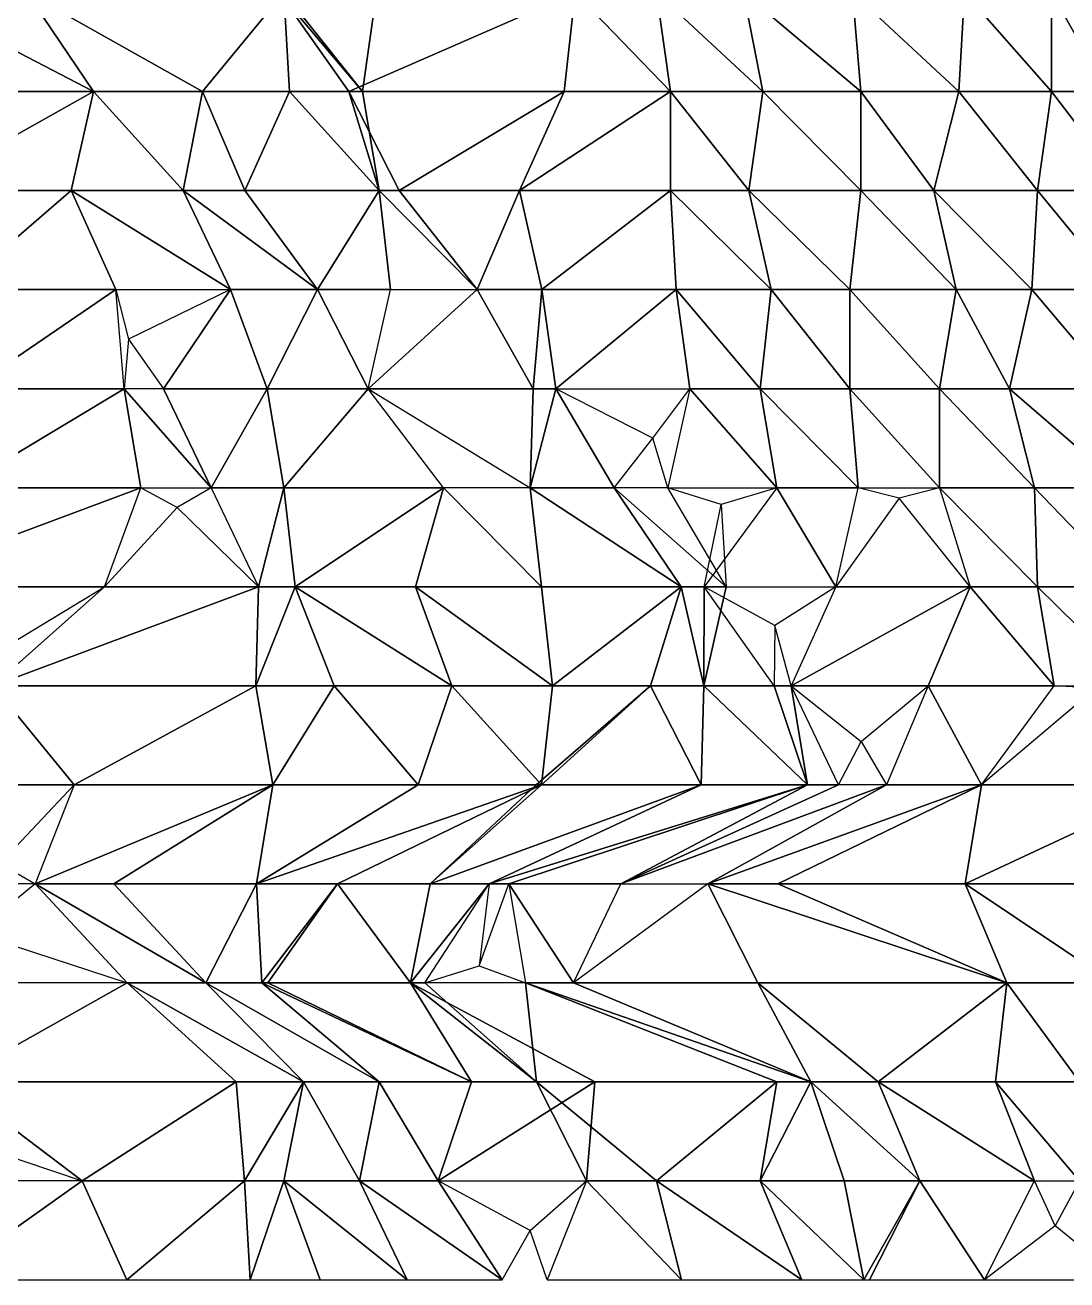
# Model space of a CAD drawing. Header units: metres. Extents: x -317 to 276, y -240 to 234.
# Drawn here: x -106.7 to -43.5, y -240 to -164 of the extents above; entities that cross this region are included whole.
import ezdxf

# ---------------------------------------------------------------- set-up
doc = ezdxf.new("R2010")
doc.units = ezdxf.units.M

msp = doc.modelspace()

# ---------------------------------------------------------------- linework, layer by layer
for points in [[(-114.0289, -162, -489.20383), (-110.833954, -168, -470.8405), (-102.522675, -168, -468.14185), (-102.522575, -167.9999, -468.14175)], [(-106.563675, -162, -488.05383), (-114.0289, -162, -489.20383), (-102.522675, -168, -468.14185), (-102.522575, -167.9999, -468.14175)], [(-106.563675, -162, -488.05383), (-102.522675, -168, -468.14185), (-95.9035, -168, -468.54053), (-95.903404, -167.9999, -468.54044)], [(-90.97644, -162, -472.03653), (-106.563675, -162, -488.05383), (-95.9035, -168, -468.54053), (-95.903404, -167.9999, -468.54044)], [(-90.97644, -162, -472.03653), (-95.9035, -168, -468.54053), (-90.638016, -168, -471.41708), (-90.63792, -167.9999, -471.417)], [(-86.21857, -168, -475.8423), (-87.044586, -168, -489.86932), (-91.274826, -162, -497.61267), (-91.27473, -161.9999, -497.61258)], [(-86.21857, -168, -475.8423), (-91.274826, -162, -497.61267), (-85.37253, -162, -474.2936), (-85.37243, -161.9999, -474.29352)], [(-87.044586, -168, -489.86932), (-73.318634, -162, -477.2591), (-91.274826, -162, -497.61267), (-91.27473, -161.9999, -497.61258)], [(-90.97644, -162, -472.03653), (-86.21857, -168, -475.8423), (-85.37253, -162, -474.2936), (-85.37243, -161.9999, -474.29352)], [(-90.97644, -162, -472.03653), (-90.638016, -168, -471.41708), (-86.21857, -168, -475.8423), (-86.21847, -167.9999, -475.8422)], [(-87.044586, -168, -489.86932), (-73.99548, -168, -478.49805), (-73.318634, -162, -477.2591), (-73.318535, -161.9999, -477.259)], [(-73.318634, -162, -477.2591), (-73.99548, -168, -478.49805), (-67.54553, -168, -479.20645), (-67.54543, -167.9999, -479.20636)], [(-73.318634, -162, -477.2591), (-67.54553, -168, -479.20645), (-68.39157, -162, -480.75513), (-68.39147, -161.9999, -480.75504)], [(-68.39157, -162, -480.75513), (-61.94162, -168, -481.46356), (-63.1261, -162, -483.63168), (-63.126, -161.9999, -483.6316)], [(-68.39157, -162, -480.75513), (-67.54553, -168, -479.20645), (-61.94162, -168, -481.46356), (-61.94152, -167.9999, -481.46347)], [(-63.1261, -162, -483.63168), (-55.999268, -168, -483.10114), (-56.506897, -162, -484.03036), (-56.506798, -161.9999, -484.03027)], [(-63.1261, -162, -483.63168), (-61.94162, -168, -481.46356), (-55.999268, -168, -483.10114), (-55.99917, -167.9999, -483.10104)], [(-56.506897, -162, -484.03036), (-50.056946, -168, -484.73877), (-49.718536, -162, -484.1193), (-49.718437, -161.9999, -484.1192)], [(-56.506897, -162, -484.03036), (-55.999268, -168, -483.10114), (-50.056946, -168, -484.73877), (-50.056847, -167.9999, -484.73868)], [(-49.718536, -162, -484.1193), (-50.056946, -168, -484.73877), (-44.453033, -168, -486.99585), (-44.452934, -167.9999, -486.99576)], [(-49.718536, -162, -484.1193), (-44.453033, -168, -486.99585), (-44.453033, -162, -486.99585), (-44.452934, -161.9999, -486.99576)], [(-44.453033, -162, -486.99585), (-41.04886, -168, -493.27948), (-39.86438, -162, -491.11133), (-39.86428, -161.9999, -491.11124)], [(-44.453033, -162, -486.99585), (-44.453033, -168, -486.99585), (-41.04886, -168, -493.27948), (-41.04876, -167.9999, -493.2794)], [(-113.202866, -174, -475.17682), (-103.87636, -174, -470.61972), (-102.522675, -168, -468.14185), (-102.522575, -167.9999, -468.14175)], [(-113.202866, -174, -475.17682), (-102.522675, -168, -468.14185), (-110.833954, -168, -470.8405), (-110.833855, -167.9999, -470.84042)], [(-102.522675, -168, -468.14185), (-103.87636, -174, -470.61972), (-97.08797, -174, -470.70865), (-97.08787, -173.9999, -470.70856)], [(-102.522675, -168, -468.14185), (-97.08797, -174, -470.70865), (-95.9035, -168, -468.54053), (-95.903404, -167.9999, -468.54044)], [(-95.9035, -168, -468.54053), (-97.08797, -174, -470.70865), (-93.34537, -174, -476.37283), (-93.34527, -173.9999, -476.37274)], [(-95.9035, -168, -468.54053), (-93.34537, -174, -476.37283), (-90.638016, -168, -471.41708), (-90.63792, -167.9999, -471.417)], [(-90.638016, -168, -471.41708), (-93.34537, -174, -476.37283), (-85.20332, -174, -473.9839), (-85.203224, -173.9999, -473.9838)], [(-90.638016, -168, -471.41708), (-85.20332, -174, -473.9839), (-86.21857, -168, -475.8423), (-86.21847, -167.9999, -475.8422)], [(-85.20332, -174, -473.9839), (-83.99884, -174, -484.29407), (-87.044586, -168, -489.86932), (-87.04449, -167.9999, -489.86923)], [(-85.20332, -174, -473.9839), (-87.044586, -168, -489.86932), (-86.21857, -168, -475.8423), (-86.21847, -167.9999, -475.8422)], [(-83.99884, -174, -484.29407), (-73.99548, -168, -478.49805), (-87.044586, -168, -489.86932), (-87.04449, -167.9999, -489.86923)], [(-83.99884, -174, -484.29407), (-76.70282, -174, -483.4538), (-73.99548, -168, -478.49805), (-73.995384, -167.9999, -478.49796)], [(-76.70282, -174, -483.4538), (-67.54553, -174, -479.20645), (-67.54553, -168, -479.20645), (-67.54543, -167.9999, -479.20636)], [(-76.70282, -174, -483.4538), (-67.54553, -168, -479.20645), (-73.99548, -168, -478.49805), (-73.995384, -167.9999, -478.49796)], [(-67.54553, -168, -479.20645), (-62.78766, -174, -483.0122), (-61.94162, -168, -481.46356), (-61.94152, -167.9999, -481.46347)], [(-67.54553, -168, -479.20645), (-67.54553, -174, -479.20645), (-62.78766, -174, -483.0122), (-62.78756, -173.9999, -483.01212)], [(-61.94162, -168, -481.46356), (-62.78766, -174, -483.0122), (-55.999268, -174, -483.10114), (-55.99917, -173.9999, -483.10104)], [(-61.94162, -168, -481.46356), (-55.999268, -174, -483.10114), (-55.999268, -168, -483.10114), (-55.99917, -167.9999, -483.10104)], [(-55.999268, -168, -483.10114), (-51.579834, -174, -487.5264), (-50.056946, -168, -484.73877), (-50.056847, -167.9999, -484.73868)], [(-55.999268, -168, -483.10114), (-55.999268, -174, -483.10114), (-51.579834, -174, -487.5264), (-51.579735, -173.9999, -487.5263)], [(-50.056946, -168, -484.73877), (-51.579834, -174, -487.5264), (-45.299072, -174, -488.54453), (-45.298973, -173.9999, -488.54443)], [(-50.056946, -168, -484.73877), (-45.299072, -174, -488.54453), (-44.453033, -168, -486.99585), (-44.452934, -167.9999, -486.99576)], [(-44.453033, -168, -486.99585), (-45.299072, -174, -488.54453), (-39.86438, -174, -491.11133), (-39.86428, -173.9999, -491.11124)], [(-44.453033, -168, -486.99585), (-39.86438, -174, -491.11133), (-41.04886, -168, -493.27948), (-41.04876, -167.9999, -493.2794)], [(-110.833954, -180, -470.8405), (-103.87636, -174, -470.61972), (-113.202866, -174, -475.17682), (-113.20277, -173.9999, -475.17673)], [(-110.833954, -180, -470.8405), (-101.16901, -180, -465.66397), (-103.87636, -174, -470.61972), (-103.87626, -173.9999, -470.61963)], [(-103.87636, -174, -470.61972), (-94.21141, -180, -465.44318), (-97.08797, -174, -470.70865), (-97.08787, -173.9999, -470.70856)], [(-103.87636, -174, -470.61972), (-101.16901, -180, -465.66397), (-94.21141, -180, -465.44318), (-94.21131, -179.9999, -465.44308)], [(-88.94592, -180, -468.31973), (-93.34537, -174, -476.37283), (-97.08797, -174, -470.70865), (-97.08787, -173.9999, -470.70856)], [(-88.94592, -180, -468.31973), (-97.08797, -174, -470.70865), (-94.21141, -180, -465.44318), (-94.21131, -179.9999, -465.44308)], [(-85.20332, -174, -473.9839), (-93.34537, -174, -476.37283), (-88.94592, -180, -468.31973), (-88.94582, -179.9999, -468.31964)], [(-85.20332, -174, -473.9839), (-88.94592, -180, -468.31973), (-84.52649, -180, -472.74493), (-84.52639, -179.9999, -472.74484)], [(-79.26099, -180, -475.6215), (-83.99884, -174, -484.29407), (-85.20332, -174, -473.9839), (-85.203224, -173.9999, -473.9838)], [(-79.26099, -180, -475.6215), (-85.20332, -174, -473.9839), (-84.52649, -180, -472.74493), (-84.52639, -179.9999, -472.74484)], [(-76.70282, -174, -483.4538), (-83.99884, -174, -484.29407), (-79.26099, -180, -475.6215), (-79.26089, -179.9999, -475.6214)], [(-76.70282, -174, -483.4538), (-79.26099, -180, -475.6215), (-75.34915, -180, -480.97592), (-75.34905, -179.9999, -480.97583)], [(-75.34915, -180, -480.97592), (-67.54553, -174, -479.20645), (-76.70282, -174, -483.4538), (-76.70272, -173.9999, -483.4537)], [(-75.34915, -180, -480.97592), (-67.20711, -180, -478.58698), (-67.54553, -174, -479.20645), (-67.54543, -173.9999, -479.20636)], [(-67.54553, -174, -479.20645), (-61.43399, -180, -480.53436), (-62.78766, -174, -483.0122), (-62.78756, -173.9999, -483.01212)], [(-67.54553, -174, -479.20645), (-67.20711, -180, -478.58698), (-61.43399, -180, -480.53436), (-61.43389, -179.9999, -480.53427)], [(-62.78766, -174, -483.0122), (-56.676117, -180, -484.3401), (-55.999268, -174, -483.10114), (-55.99917, -173.9999, -483.10104)], [(-62.78766, -174, -483.0122), (-61.43399, -180, -480.53436), (-56.676117, -180, -484.3401), (-56.676018, -179.9999, -484.34)], [(-55.999268, -174, -483.10114), (-56.676117, -180, -484.3401), (-50.226166, -180, -485.04852), (-50.226067, -179.9999, -485.04843)], [(-55.999268, -174, -483.10114), (-50.226166, -180, -485.04852), (-51.579834, -174, -487.5264), (-51.579735, -173.9999, -487.5263)], [(-51.579834, -174, -487.5264), (-45.637512, -180, -489.164), (-45.299072, -174, -488.54453), (-45.298973, -173.9999, -488.54443)], [(-51.579834, -174, -487.5264), (-50.226166, -180, -485.04852), (-45.637512, -180, -489.164), (-45.637413, -179.9999, -489.1639)], [(-45.299072, -174, -488.54453), (-45.637512, -180, -489.164), (-40.37201, -180, -492.04053), (-40.37191, -179.9999, -492.04044)], [(-45.299072, -174, -488.54453), (-40.37201, -180, -492.04053), (-39.86438, -174, -491.11133), (-39.86428, -173.9999, -491.11124)], [(-109.9879, -186, -469.29184), (-101.16901, -180, -465.66397), (-110.833954, -180, -470.8405), (-110.833855, -179.9999, -470.84042)], [(-109.9879, -186, -469.29184), (-100.66138, -186, -464.73474), (-101.16901, -180, -465.66397), (-101.16891, -179.9999, -465.66388)], [(-100.66138, -186, -464.73474), (-101.16901, -180, -465.66397), (-100.39595, -183, -465.63943), (-100.39585, -182.9999, -465.63934)], [(-94.21141, -180, -465.44318), (-100.39595, -183, -465.63943), (-98.27243, -186, -472.8768), (-98.27233, -185.9999, -472.8767)], [(-94.21141, -180, -465.44318), (-98.27243, -186, -472.8768), (-91.991684, -186, -473.89496), (-91.991585, -185.9999, -473.89487)], [(-94.21141, -180, -465.44318), (-91.991684, -186, -473.89496), (-88.94592, -180, -468.31973), (-88.94582, -179.9999, -468.31964)], [(-88.94592, -180, -468.31973), (-91.991684, -186, -473.89496), (-85.88016, -186, -475.22284), (-85.88006, -185.9999, -475.22275)], [(-88.94592, -180, -468.31973), (-85.88016, -186, -475.22284), (-84.52649, -180, -472.74493), (-84.52639, -179.9999, -472.74484)], [(-79.26099, -180, -475.6215), (-85.88016, -186, -475.22284), (-75.8768, -186, -469.4268), (-75.8767, -185.9999, -469.4267)], [(-75.8768, -186, -469.4268), (-75.34915, -180, -480.97592), (-79.26099, -180, -475.6215), (-79.26089, -179.9999, -475.6214)], [(-75.8768, -186, -469.4268), (-74.50311, -186, -479.42725), (-75.34915, -180, -480.97592), (-75.34905, -179.9999, -480.97583)], [(-74.50311, -186, -479.42725), (-67.20711, -180, -478.58698), (-75.34915, -180, -480.97592), (-75.34905, -179.9999, -480.97583)], [(-74.50311, -186, -479.42725), (-66.36107, -186, -477.0383), (-67.20711, -180, -478.58698), (-67.20701, -179.9999, -478.58688)], [(-67.20711, -180, -478.58698), (-62.11084, -186, -481.7733), (-61.43399, -180, -480.53436), (-61.43389, -179.9999, -480.53427)], [(-67.20711, -180, -478.58698), (-66.36107, -186, -477.0383), (-62.11084, -186, -481.7733), (-62.11074, -185.9999, -481.7732)], [(-61.43399, -180, -480.53436), (-62.11084, -186, -481.7733), (-56.676117, -186, -484.3401), (-56.676018, -185.9999, -484.34)], [(-61.43399, -180, -480.53436), (-56.676117, -186, -484.3401), (-56.676117, -180, -484.3401), (-56.676018, -179.9999, -484.34)], [(-56.676117, -180, -484.3401), (-51.241394, -186, -486.90692), (-50.226166, -180, -485.04852), (-50.226067, -179.9999, -485.04843)], [(-56.676117, -180, -484.3401), (-56.676117, -186, -484.3401), (-51.241394, -186, -486.90692), (-51.241295, -185.9999, -486.90683)], [(-50.226166, -180, -485.04852), (-51.241394, -186, -486.90692), (-46.99118, -186, -491.64188), (-46.99108, -185.9999, -491.64178)], [(-50.226166, -180, -485.04852), (-46.99118, -186, -491.64188), (-45.637512, -180, -489.164), (-45.637413, -179.9999, -489.1639)], [(-45.637512, -180, -489.164), (-46.99118, -186, -491.64188), (-40.54123, -186, -492.35028), (-40.54113, -185.9999, -492.3502)], [(-45.637512, -180, -489.164), (-40.54123, -186, -492.35028), (-40.37201, -180, -492.04053), (-40.37191, -179.9999, -492.04044)], [(-110.664734, -192, -470.5308), (-99.64612, -192, -462.87634), (-100.66138, -186, -464.73474), (-100.66128, -185.9999, -464.73465)], [(-110.664734, -192, -470.5308), (-100.66138, -186, -464.73474), (-109.9879, -186, -469.29184), (-109.9878, -185.9999, -469.29175)], [(-95.395874, -192, -467.6113), (-98.27243, -186, -472.8768), (-100.66138, -186, -464.73474), (-100.66128, -185.9999, -464.73465)], [(-95.395874, -192, -467.6113), (-100.66138, -186, -464.73474), (-99.64612, -192, -462.87634), (-99.64602, -191.9999, -462.87625)], [(-91.991684, -186, -473.89496), (-98.27243, -186, -472.8768), (-95.395874, -192, -467.6113), (-95.395775, -191.9999, -467.6112)], [(-91.991684, -186, -473.89496), (-95.395874, -192, -467.6113), (-90.97644, -192, -472.03653), (-90.97634, -191.9999, -472.03644)], [(-85.88016, -186, -475.22284), (-91.991684, -186, -473.89496), (-90.97644, -192, -472.03653), (-90.97634, -191.9999, -472.03644)], [(-85.88016, -186, -475.22284), (-90.97644, -192, -472.03653), (-81.31152, -192, -466.86), (-81.311424, -191.9999, -466.8599)], [(-85.88016, -186, -475.22284), (-76.04602, -192, -469.73654), (-75.8768, -186, -469.4268), (-75.8767, -185.9999, -469.4267)], [(-76.04602, -192, -469.73654), (-70.94971, -192, -472.92282), (-74.50311, -186, -479.42725), (-74.50301, -185.9999, -479.42715)], [(-76.04602, -192, -469.73654), (-74.50311, -186, -479.42725), (-75.8768, -186, -469.4268), (-75.8767, -185.9999, -469.4267)], [(-70.94971, -192, -472.92282), (-68.60715, -189, -477.69733), (-74.50311, -186, -479.42725), (-74.50301, -185.9999, -479.42715)], [(-66.36107, -186, -477.0383), (-67.71474, -192, -479.5162), (-68.60715, -189, -477.69733), (-68.60705, -188.9999, -477.69724)], [(-66.36107, -186, -477.0383), (-67.71474, -192, -479.5162), (-61.09558, -192, -479.91486), (-61.09548, -191.9999, -479.91476)], [(-66.36107, -186, -477.0383), (-61.09558, -192, -479.91486), (-62.11084, -186, -481.7733), (-62.11074, -185.9999, -481.7732)], [(-62.11084, -186, -481.7733), (-56.168488, -192, -483.4109), (-56.676117, -186, -484.3401), (-56.676018, -185.9999, -484.34)], [(-62.11084, -186, -481.7733), (-61.09558, -192, -479.91486), (-56.168488, -192, -483.4109), (-56.16839, -191.9999, -483.4108)], [(-56.676117, -186, -484.3401), (-51.241394, -192, -486.90692), (-51.241394, -186, -486.90692), (-51.241295, -185.9999, -486.90683)], [(-56.676117, -186, -484.3401), (-56.168488, -192, -483.4109), (-51.241394, -192, -486.90692), (-51.241295, -191.9999, -486.90683)], [(-51.241394, -186, -486.90692), (-45.468292, -192, -488.85425), (-46.99118, -186, -491.64188), (-46.99108, -185.9999, -491.64178)], [(-51.241394, -186, -486.90692), (-51.241394, -192, -486.90692), (-45.468292, -192, -488.85425), (-45.468193, -191.9999, -488.85416)], [(-46.99118, -186, -491.64188), (-40.0336, -192, -491.42108), (-40.54123, -186, -492.35028), (-40.54113, -185.9999, -492.3502)], [(-46.99118, -186, -491.64188), (-45.468292, -192, -488.85425), (-40.0336, -192, -491.42108), (-40.0335, -191.9999, -491.421)], [(-115.741, -198, -479.8228), (-101.84584, -198, -466.9029), (-99.64612, -192, -462.87634), (-99.64602, -191.9999, -462.87625)], [(-115.741, -198, -479.8228), (-99.64612, -192, -462.87634), (-110.664734, -192, -470.5308), (-110.664635, -191.9999, -470.5307)], [(-95.395874, -192, -467.6113), (-97.45332, -193.2, -465.11993), (-99.64612, -192, -462.87634), (-99.64602, -191.9999, -462.87625)], [(-92.51932, -198, -462.34583), (-90.97644, -192, -472.03653), (-95.395874, -192, -467.6113), (-95.395775, -191.9999, -467.6112)], [(-92.51932, -198, -462.34583), (-90.29959, -198, -470.7976), (-90.97644, -192, -472.03653), (-90.97634, -191.9999, -472.03644)], [(-90.29959, -198, -470.7976), (-81.31152, -192, -466.86), (-90.97644, -192, -472.03653), (-90.97634, -191.9999, -472.03644)], [(-90.29959, -198, -470.7976), (-83.0036, -198, -469.95734), (-81.31152, -192, -466.86), (-81.311424, -191.9999, -466.8599)], [(-81.31152, -192, -466.86), (-83.0036, -198, -469.95734), (-75.36917, -198, -468.4976), (-75.36907, -197.9999, -468.4975)], [(-81.31152, -192, -466.86), (-75.36917, -198, -468.4976), (-76.04602, -192, -469.73654), (-76.04592, -191.9999, -469.73645)], [(-66.8887, -198, -465.48917), (-70.94971, -192, -472.92282), (-76.04602, -192, -469.73654), (-76.04592, -191.9999, -469.73645)], [(-66.8887, -198, -465.48917), (-76.04602, -192, -469.73654), (-75.36917, -198, -468.4976), (-75.36907, -197.9999, -468.4975)], [(-64.16135, -198, -473.01178), (-67.71474, -192, -479.5162), (-70.94971, -192, -472.92282), (-70.94961, -191.9999, -472.92273)], [(-64.16135, -198, -473.01178), (-70.94971, -192, -472.92282), (-66.8887, -198, -465.48917), (-66.8886, -197.9999, -465.48907)], [(-61.09558, -192, -479.91486), (-64.47716, -193.02127, -479.84735), (-67.71474, -192, -479.5162), (-67.71464, -191.9999, -479.5161)], [(-61.09558, -192, -479.91486), (-65.49501, -198, -487.968), (-57.522156, -198, -485.88876), (-57.522057, -197.9999, -485.88867)], [(-61.09558, -192, -479.91486), (-57.522156, -198, -485.88876), (-56.168488, -192, -483.4109), (-56.16839, -191.9999, -483.4108)], [(-51.241394, -192, -486.90692), (-53.678223, -192.63158, -485.11), (-56.168488, -192, -483.4109), (-56.16839, -191.9999, -483.4108)], [(-51.241394, -192, -486.90692), (-45.299072, -198, -488.54453), (-45.468292, -192, -488.85425), (-45.468193, -191.9999, -488.85416)], [(-51.241394, -192, -486.90692), (-49.380096, -198, -483.49982), (-45.299072, -198, -488.54453), (-45.298973, -197.9999, -488.54443)], [(-45.468292, -192, -488.85425), (-39.69519, -198, -490.8016), (-40.0336, -192, -491.42108), (-40.0335, -191.9999, -491.421)], [(-45.468292, -192, -488.85425), (-45.299072, -198, -488.54453), (-39.69519, -198, -490.8016), (-39.69509, -197.9999, -490.8015)], [(-64.47716, -193.02127, -479.84735), (-64.16135, -198, -473.01178), (-65.49501, -198, -487.968), (-65.49491, -197.9999, -487.9679)], [(-53.678223, -192.63158, -485.11), (-57.522156, -198, -485.88876), (-49.380096, -198, -483.49982), (-49.379997, -197.9999, -483.49973)], [(-97.45332, -193.2, -465.11993), (-101.84584, -198, -466.9029), (-92.51932, -198, -462.34583), (-92.51922, -197.9999, -462.34573)], [(-115.741, -198, -479.8228), (-110.13739, -203.01639, -475.82297), (-101.84584, -198, -466.9029), (-101.84574, -197.9999, -466.9028)], [(-108.61421, -204, -479.2923), (-92.68854, -204, -462.65555), (-92.51932, -198, -462.34583), (-92.51922, -197.9999, -462.34573)], [(-108.61421, -204, -479.2923), (-92.51932, -198, -462.34583), (-101.84584, -198, -466.9029), (-101.84574, -197.9999, -466.9028)], [(-92.68854, -204, -462.65555), (-87.93068, -204, -466.4613), (-90.29959, -198, -470.7976), (-90.29949, -197.9999, -470.79752)], [(-92.68854, -204, -462.65555), (-90.29959, -198, -470.7976), (-92.51932, -198, -462.34583), (-92.51922, -197.9999, -462.34573)], [(-90.29959, -198, -470.7976), (-80.803894, -204, -465.9308), (-83.0036, -198, -469.95734), (-83.0035, -197.9999, -469.95724)], [(-90.29959, -198, -470.7976), (-87.93068, -204, -466.4613), (-80.803894, -204, -465.9308), (-80.803795, -203.9999, -465.9307)], [(-83.0036, -198, -469.95734), (-74.69234, -204, -467.25867), (-75.36917, -198, -468.4976), (-75.36907, -197.9999, -468.4975)], [(-83.0036, -198, -469.95734), (-80.803894, -204, -465.9308), (-74.69234, -204, -467.25867), (-74.69224, -203.9999, -467.25858)], [(-74.69234, -204, -467.25867), (-66.8887, -198, -465.48917), (-75.36917, -198, -468.4976), (-75.36907, -197.9999, -468.4975)], [(-74.69234, -204, -467.25867), (-68.75, -204, -468.89627), (-66.8887, -198, -465.48917), (-66.8886, -197.9999, -465.48907)], [(-66.8887, -198, -465.48917), (-68.75, -204, -468.89627), (-65.515015, -204, -475.48962), (-65.514915, -203.9999, -475.48953)], [(-66.8887, -198, -465.48917), (-65.515015, -204, -475.48962), (-64.16135, -198, -473.01178), (-64.16125, -197.9999, -473.0117)], [(-65.515015, -204, -475.48962), (-61.26477, -204, -480.2246), (-65.49501, -198, -487.968), (-65.49491, -197.9999, -487.9679)], [(-65.515015, -204, -475.48962), (-65.49501, -198, -487.968), (-64.16135, -198, -473.01178), (-64.16125, -197.9999, -473.0117)], [(-57.522156, -198, -485.88876), (-61.211426, -200.34146, -486.38446), (-65.49501, -198, -487.968), (-65.49491, -197.9999, -487.9679)], [(-60.229523, -204, -490.84454), (-51.918243, -204, -488.14587), (-49.380096, -198, -483.49982), (-49.379997, -197.9999, -483.49973)], [(-60.229523, -204, -490.84454), (-49.380096, -198, -483.49982), (-57.522156, -198, -485.88876), (-57.522057, -197.9999, -485.88867)], [(-49.380096, -198, -483.49982), (-51.918243, -204, -488.14587), (-44.283813, -204, -486.68613), (-44.283714, -203.9999, -486.68604)], [(-49.380096, -198, -483.49982), (-44.283813, -204, -486.68613), (-45.299072, -198, -488.54453), (-45.298973, -197.9999, -488.54443)], [(-45.299072, -198, -488.54453), (-39.18756, -204, -489.8724), (-39.69519, -198, -490.8016), (-39.69509, -197.9999, -490.8015)], [(-45.299072, -198, -488.54453), (-44.283813, -204, -486.68613), (-39.18756, -204, -489.8724), (-39.18746, -203.9999, -489.8723)], [(-61.211426, -200.34146, -486.38446), (-61.26477, -204, -480.2246), (-60.229523, -204, -490.84454), (-60.229424, -203.9999, -490.84445)], [(-108.61421, -204, -479.2923), (-113.52127, -210, -488.2746), (-103.68712, -210, -482.78833), (-103.68702, -209.9999, -482.78824)], [(-108.61421, -204, -479.2923), (-103.68712, -210, -482.78833), (-92.68854, -204, -462.65555), (-92.68844, -203.9999, -462.65546)], [(-92.68854, -204, -462.65555), (-103.68712, -210, -482.78833), (-91.653275, -210, -473.27548), (-91.653175, -209.9999, -473.2754)], [(-92.68854, -204, -462.65555), (-91.653275, -210, -473.27548), (-87.93068, -204, -466.4613), (-87.93058, -203.9999, -466.4612)], [(-87.93068, -204, -466.4613), (-91.653275, -210, -473.27548), (-82.8344, -210, -469.64758), (-82.8343, -209.9999, -469.6475)], [(-87.93068, -204, -466.4613), (-82.8344, -210, -469.64758), (-80.803894, -204, -465.9308), (-80.803795, -203.9999, -465.9307)], [(-80.803894, -204, -465.9308), (-82.8344, -210, -469.64758), (-75.36917, -210, -468.4976), (-75.36907, -209.9999, -468.4975)], [(-80.803894, -204, -465.9308), (-75.36917, -210, -468.4976), (-74.69234, -204, -467.25867), (-74.69224, -203.9999, -467.25858)], [(-75.36917, -210, -468.4976), (-75.68756, -210, -481.5954), (-68.75, -204, -468.89627), (-68.7499, -203.9999, -468.89618)], [(-68.75, -204, -468.89627), (-75.68756, -210, -481.5954), (-65.684235, -210, -475.79938), (-65.684135, -209.9999, -475.7993)], [(-75.36917, -210, -468.4976), (-68.75, -204, -468.89627), (-74.69234, -204, -467.25867), (-74.69224, -203.9999, -467.25858)], [(-68.75, -204, -468.89627), (-65.684235, -210, -475.79938), (-65.515015, -204, -475.48962), (-65.514915, -203.9999, -475.48953)], [(-65.515015, -204, -475.48962), (-65.684235, -210, -475.79938), (-59.234283, -210, -476.50778), (-59.234184, -209.9999, -476.5077)], [(-65.515015, -204, -475.48962), (-59.234283, -210, -476.50778), (-61.26477, -204, -480.2246), (-61.26467, -203.9999, -480.22452)], [(-59.234283, -210, -476.50778), (-60.229523, -204, -490.84454), (-61.26477, -204, -480.2246), (-61.26467, -203.9999, -480.22452)], [(-59.234283, -210, -476.50778), (-57.352966, -210, -485.57904), (-60.229523, -204, -490.84454), (-60.229424, -203.9999, -490.84445)], [(-60.229523, -204, -490.84454), (-55.9787, -207.375, -489.32098), (-51.918243, -204, -488.14587), (-51.918144, -203.9999, -488.14578)], [(-51.918243, -204, -488.14587), (-54.45639, -210, -492.79187), (-48.683258, -210, -494.73923), (-48.68316, -209.9999, -494.73914)], [(-51.918243, -204, -488.14587), (-48.683258, -210, -494.73923), (-44.283813, -204, -486.68613), (-44.283714, -203.9999, -486.68604)], [(-41.761078, -204.15, -488.32574), (-48.683258, -210, -494.73923), (-36.818634, -210, -485.5361), (-36.818535, -209.9999, -485.536)], [(-39.18756, -204, -489.8724), (-41.761078, -204.15, -488.32574), (-44.283813, -204, -486.68613), (-44.283714, -203.9999, -486.68604)], [(-55.9787, -207.375, -489.32098), (-54.45639, -210, -492.79187), (-57.352966, -210, -485.57904), (-57.352867, -209.9999, -485.57895)], [(-113.52127, -210, -488.2746), (-108.20108, -214.76471, -484.79358), (-103.68712, -210, -482.78833), (-103.68702, -209.9999, -482.78824)], [(-106.056046, -216, -487.12463), (-101.29819, -216, -490.93036), (-91.653275, -210, -473.27548), (-91.653175, -209.9999, -473.2754)], [(-106.056046, -216, -487.12463), (-91.653275, -210, -473.27548), (-103.68712, -210, -482.78833), (-103.68702, -209.9999, -482.78824)], [(-91.653275, -210, -473.27548), (-101.29819, -216, -490.93036), (-92.64851, -216, -487.61224), (-92.648415, -215.9999, -487.61215)], [(-91.653275, -210, -473.27548), (-92.64851, -216, -487.61224), (-82.8344, -210, -469.64758), (-82.8343, -209.9999, -469.6475)], [(-92.64851, -216, -487.61224), (-87.721436, -216, -491.10825), (-75.36917, -210, -468.4976), (-75.36907, -209.9999, -468.4975)], [(-92.64851, -216, -487.61224), (-75.36917, -210, -468.4976), (-82.8344, -210, -469.64758), (-82.8343, -209.9999, -469.6475)], [(-75.36917, -210, -468.4976), (-87.721436, -216, -491.10825), (-82.11751, -216, -493.36533), (-82.11741, -215.9999, -493.36523)], [(-75.36917, -210, -468.4976), (-82.11751, -216, -493.36533), (-75.68756, -210, -481.5954), (-75.68746, -209.9999, -481.5953)], [(-82.11751, -216, -493.36533), (-78.54411, -216, -499.33923), (-65.684235, -210, -475.79938), (-65.684135, -209.9999, -475.7993)], [(-82.11751, -216, -493.36533), (-65.684235, -210, -475.79938), (-75.68756, -210, -481.5954), (-75.68746, -209.9999, -481.5953)], [(-78.54411, -216, -499.33923), (-77.339645, -216, -509.6494), (-59.234283, -210, -476.50778), (-59.234184, -209.9999, -476.5077)], [(-78.54411, -216, -499.33923), (-59.234283, -210, -476.50778), (-65.684235, -210, -475.79938), (-65.684135, -209.9999, -475.7993)], [(-59.234283, -210, -476.50778), (-77.339645, -216, -509.6494), (-70.551254, -216, -509.73837), (-70.551155, -215.9999, -509.73828)], [(-59.234283, -210, -476.50778), (-70.551254, -216, -509.73837), (-57.352966, -210, -485.57904), (-57.352867, -209.9999, -485.57895)], [(-70.551254, -216, -509.73837), (-65.28575, -216, -512.6149), (-54.45639, -210, -492.79187), (-54.45629, -209.9999, -492.79178)], [(-70.551254, -216, -509.73837), (-54.45639, -210, -492.79187), (-57.352966, -210, -485.57904), (-57.352867, -209.9999, -485.57895)], [(-65.28575, -216, -512.6149), (-61.035522, -216, -517.3499), (-48.683258, -210, -494.73923), (-48.68316, -209.9999, -494.73914)], [(-65.28575, -216, -512.6149), (-48.683258, -210, -494.73923), (-54.45639, -210, -492.79187), (-54.45629, -209.9999, -492.79178)], [(-48.683258, -210, -494.73923), (-61.035522, -216, -517.3499), (-49.678497, -216, -509.076), (-49.6784, -215.9999, -509.0759)], [(-48.683258, -210, -494.73923), (-49.678497, -216, -509.076), (-36.818634, -210, -485.5361), (-36.818535, -209.9999, -485.536)], [(-36.818634, -210, -485.5361), (-49.678497, -216, -509.076), (-35.444916, -216, -495.53656), (-35.444817, -215.9999, -495.53647)], [(-108.20108, -214.76471, -484.79358), (-106.056046, -216, -487.12463), (-110.137085, -216, -482.0799), (-110.136986, -215.9999, -482.0798)], [(-100.47215, -222, -476.90335), (-106.056046, -216, -487.12463), (-109.69589, -219, -482.6253), (-109.69579, -218.9999, -482.6252)], [(-95.714294, -222, -480.7091), (-101.29819, -216, -490.93036), (-106.056046, -216, -487.12463), (-106.05595, -215.9999, -487.12454)], [(-95.714294, -222, -480.7091), (-106.056046, -216, -487.12463), (-100.47215, -222, -476.90335), (-100.47205, -221.9999, -476.90326)], [(-92.64851, -216, -487.61224), (-101.29819, -216, -490.93036), (-95.714294, -222, -480.7091), (-95.714195, -221.9999, -480.709)], [(-92.64851, -216, -487.61224), (-95.714294, -222, -480.7091), (-92.31009, -222, -486.99274), (-92.30999, -221.9999, -486.99265)], [(-92.31009, -222, -486.99274), (-87.721436, -216, -491.10825), (-92.64851, -216, -487.61224), (-92.648415, -215.9999, -487.61215)], [(-92.31009, -222, -486.99274), (-91.95166, -222, -498.85162), (-87.721436, -216, -491.10825), (-87.72134, -215.9999, -491.10815)], [(-87.721436, -216, -491.10825), (-91.95166, -222, -498.85162), (-83.30197, -222, -495.53348), (-83.30187, -221.9999, -495.5334)], [(-87.721436, -216, -491.10825), (-83.30197, -222, -495.53348), (-82.11751, -216, -493.36533), (-82.11741, -215.9999, -493.36523)], [(-83.30197, -222, -495.53348), (-82.43593, -222, -506.46313), (-78.54411, -216, -499.33923), (-78.544014, -215.9999, -499.33914)], [(-83.30197, -222, -495.53348), (-78.54411, -216, -499.33923), (-82.11751, -216, -493.36533), (-82.11741, -215.9999, -493.36523)], [(-78.54411, -216, -499.33923), (-79.13217, -220.96552, -506.67316), (-77.339645, -216, -509.6494), (-77.33955, -215.9999, -509.64932)], [(-77.339645, -216, -509.6494), (-73.42781, -222, -515.00385), (-70.551254, -216, -509.73837), (-70.551155, -215.9999, -509.73828)], [(-77.339645, -216, -509.6494), (-76.32439, -222, -507.79102), (-73.42781, -222, -515.00385), (-73.42771, -221.9999, -515.0037)], [(-65.28575, -216, -512.6149), (-73.42781, -222, -515.00385), (-62.23999, -222, -507.03967), (-62.23989, -221.9999, -507.03958)], [(-47.1604, -222, -491.95163), (-61.035522, -216, -517.3499), (-65.28575, -216, -512.6149), (-65.28565, -215.9999, -512.6148)], [(-47.1604, -222, -491.95163), (-65.28575, -216, -512.6149), (-62.23999, -222, -507.03967), (-62.23989, -221.9999, -507.03958)], [(-49.678497, -216, -509.076), (-61.035522, -216, -517.3499), (-47.1604, -222, -491.95163), (-47.1603, -221.9999, -491.95154)], [(-40.71042, -222, -492.66), (-35.444916, -216, -495.53656), (-49.678497, -216, -509.076), (-49.6784, -215.9999, -509.0759)], [(-49.678497, -216, -509.076), (-47.1604, -222, -491.95163), (-40.71042, -222, -492.66), (-40.71032, -221.9999, -492.6599)], [(-79.13217, -220.96552, -506.67316), (-76.32439, -222, -507.79102), (-82.43593, -222, -506.46313), (-82.43583, -221.9999, -506.46304)], [(-111.15234, -228, -483.93832), (-93.873, -228, -464.8237), (-100.47215, -222, -476.90335), (-100.47205, -221.9999, -476.90326)], [(-111.15234, -228, -483.93832), (-100.47215, -222, -476.90335), (-110.81392, -222, -483.31885), (-110.81382, -221.9999, -483.31876)], [(-89.79198, -228, -469.8684), (-95.714294, -222, -480.7091), (-100.47215, -222, -476.90335), (-100.47205, -221.9999, -476.90326)], [(-89.79198, -228, -469.8684), (-100.47215, -222, -476.90335), (-93.873, -228, -464.8237), (-93.8729, -227.9999, -464.8236)], [(-85.20332, -228, -473.9839), (-92.31009, -222, -486.99274), (-95.714294, -222, -480.7091), (-95.714195, -221.9999, -480.709)], [(-85.20332, -228, -473.9839), (-95.714294, -222, -480.7091), (-89.79198, -228, -469.8684), (-89.79188, -227.9999, -469.86832)], [(-79.599396, -228, -476.24097), (-91.95166, -222, -498.85162), (-92.31009, -222, -486.99274), (-92.30999, -221.9999, -486.99265)], [(-79.599396, -228, -476.24097), (-92.31009, -222, -486.99274), (-85.20332, -228, -473.9839), (-85.203224, -227.9999, -473.9838)], [(-83.30197, -222, -495.53348), (-91.95166, -222, -498.85162), (-79.599396, -228, -476.24097), (-79.5993, -227.9999, -476.24088)], [(-75.66756, -228, -494.07373), (-82.43593, -222, -506.46313), (-83.30197, -222, -495.53348), (-83.30187, -221.9999, -495.5334)], [(-83.30197, -222, -495.53348), (-79.599396, -228, -476.24097), (-72.134186, -228, -475.09097), (-72.13409, -227.9999, -475.09088)], [(-75.66756, -228, -494.07373), (-83.30197, -222, -495.53348), (-72.134186, -228, -475.09097), (-72.13409, -227.9999, -475.09088)], [(-76.32439, -222, -507.79102), (-82.43593, -222, -506.46313), (-75.66756, -228, -494.07373), (-75.66746, -227.9999, -494.07364)], [(-59.045044, -228, -488.6764), (-73.42781, -222, -515.00385), (-76.32439, -222, -507.79102), (-76.32429, -221.9999, -507.79092)], [(-76.32439, -222, -507.79102), (-75.66756, -228, -494.07373), (-61.09558, -228, -479.91486), (-61.09548, -227.9999, -479.91476)], [(-59.045044, -228, -488.6764), (-76.32439, -222, -507.79102), (-61.09558, -228, -479.91486), (-61.09548, -227.9999, -479.91476)], [(-62.23999, -222, -507.03967), (-73.42781, -222, -515.00385), (-59.045044, -228, -488.6764), (-59.044945, -227.9999, -488.6763)], [(-54.96402, -228, -493.72107), (-47.1604, -222, -491.95163), (-62.23999, -222, -507.03967), (-62.23989, -221.9999, -507.03958)], [(-62.23999, -222, -507.03967), (-59.045044, -228, -488.6764), (-54.96402, -228, -493.72107), (-54.96392, -227.9999, -493.72098)], [(-54.96402, -228, -493.72107), (-47.83722, -228, -493.19055), (-47.1604, -222, -491.95163), (-47.1603, -221.9999, -491.95154)], [(-47.1604, -222, -491.95163), (-47.83722, -228, -493.19055), (-42.740936, -228, -496.37683), (-42.740837, -227.9999, -496.37674)], [(-47.1604, -222, -491.95163), (-42.740936, -228, -496.37683), (-40.71042, -222, -492.66), (-40.71032, -221.9999, -492.6599)], [(-103.199524, -234, -469.38077), (-111.15234, -228, -483.93832), (-112.095856, -231, -475.862), (-112.09576, -230.9999, -475.8619)], [(-103.199524, -234, -469.38077), (-93.873, -228, -464.8237), (-111.15234, -228, -483.93832), (-111.152245, -227.9999, -483.93823)], [(-103.199524, -234, -469.38077), (-93.36537, -234, -463.89447), (-93.873, -228, -464.8237), (-93.8729, -227.9999, -464.8236)], [(-93.36537, -234, -463.89447), (-89.79198, -228, -469.8684), (-93.873, -228, -464.8237), (-93.8729, -227.9999, -464.8236)], [(-93.36537, -234, -463.89447), (-90.97644, -234, -472.03653), (-89.79198, -228, -469.8684), (-89.79188, -227.9999, -469.86832)], [(-89.79198, -228, -469.8684), (-90.97644, -234, -472.03653), (-86.38779, -234, -476.15204), (-86.38769, -233.9999, -476.15195)], [(-89.79198, -228, -469.8684), (-86.38779, -234, -476.15204), (-85.20332, -228, -473.9839), (-85.203224, -227.9999, -473.9838)], [(-85.20332, -228, -473.9839), (-86.38779, -234, -476.15204), (-81.62991, -234, -479.9578), (-81.629814, -233.9999, -479.9577)], [(-85.20332, -228, -473.9839), (-81.62991, -234, -479.9578), (-79.599396, -228, -476.24097), (-79.5993, -227.9999, -476.24088)], [(-81.62991, -234, -479.9578), (-72.641815, -234, -476.02017), (-72.134186, -228, -475.09097), (-72.13409, -227.9999, -475.09088)], [(-81.62991, -234, -479.9578), (-72.134186, -228, -475.09097), (-79.599396, -228, -476.24097), (-79.5993, -227.9999, -476.24088)], [(-72.641815, -234, -476.02017), (-68.39157, -234, -480.75513), (-75.66756, -228, -494.07373), (-75.66746, -227.9999, -494.07364)], [(-72.641815, -234, -476.02017), (-75.66756, -228, -494.07373), (-72.134186, -228, -475.09097), (-72.13409, -227.9999, -475.09088)], [(-68.39157, -234, -480.75513), (-61.09558, -228, -479.91486), (-75.66756, -228, -494.07373), (-75.66746, -227.9999, -494.07364)], [(-68.39157, -234, -480.75513), (-62.11084, -234, -481.7733), (-61.09558, -228, -479.91486), (-61.09548, -227.9999, -479.91476)], [(-62.11084, -234, -481.7733), (-57.014526, -234, -484.95956), (-59.045044, -228, -488.6764), (-59.044945, -227.9999, -488.6763)], [(-62.11084, -234, -481.7733), (-59.045044, -228, -488.6764), (-61.09558, -228, -479.91486), (-61.09548, -227.9999, -479.91476)], [(-59.045044, -228, -488.6764), (-52.425873, -234, -489.07507), (-54.96402, -228, -493.72107), (-54.96392, -227.9999, -493.72098)], [(-59.045044, -228, -488.6764), (-57.014526, -234, -484.95956), (-52.425873, -234, -489.07507), (-52.425774, -233.9999, -489.07498)], [(-54.96402, -228, -493.72107), (-45.468292, -234, -488.85425), (-47.83722, -228, -493.19055), (-47.83712, -227.9999, -493.19046)], [(-54.96402, -228, -493.72107), (-52.425873, -234, -489.07507), (-45.468292, -234, -488.85425), (-45.468193, -233.9999, -488.85416)], [(-47.83722, -228, -493.19055), (-42.740936, -234, -496.37683), (-42.740936, -228, -496.37683), (-42.740837, -227.9999, -496.37674)], [(-47.83722, -228, -493.19055), (-45.468292, -234, -488.85425), (-42.740936, -234, -496.37683), (-42.740837, -233.9999, -496.37674)], [(-111.67999, -240, -472.3892), (-103.199524, -234, -469.38077), (-114.55655, -234, -477.6547), (-114.55645, -233.9999, -477.6546)], [(-111.67999, -240, -472.3892), (-100.49217, -240, -464.42502), (-103.199524, -234, -469.38077), (-103.199425, -233.9999, -469.38068)], [(-100.49217, -240, -464.42502), (-93.36537, -234, -463.89447), (-103.199524, -234, -469.38077), (-103.199425, -233.9999, -469.38068)], [(-100.49217, -240, -464.42502), (-93.02695, -240, -463.27502), (-93.36537, -234, -463.89447), (-93.36527, -233.9999, -463.89438)], [(-93.02695, -240, -463.27502), (-90.97644, -234, -472.03653), (-93.36537, -234, -463.89447), (-93.36527, -233.9999, -463.89438)], [(-93.02695, -240, -463.27502), (-88.77672, -240, -468.00998), (-90.97644, -234, -472.03653), (-90.97634, -233.9999, -472.03644)], [(-83.51123, -240, -470.88654), (-86.38779, -234, -476.15204), (-90.97644, -234, -472.03653), (-90.97634, -233.9999, -472.03644)], [(-83.51123, -240, -470.88654), (-90.97644, -234, -472.03653), (-88.77672, -240, -468.00998), (-88.77662, -239.9999, -468.0099)], [(-77.7381, -240, -472.8339), (-81.62991, -234, -479.9578), (-86.38779, -234, -476.15204), (-86.38769, -233.9999, -476.15195)], [(-77.7381, -240, -472.8339), (-86.38779, -234, -476.15204), (-83.51123, -240, -470.88654), (-83.51113, -239.9999, -470.88644)], [(-77.7381, -240, -472.8339), (-76.04271, -237, -477.51007), (-81.62991, -234, -479.9578), (-81.629814, -233.9999, -479.9577)], [(-72.641815, -234, -476.02017), (-75.01073, -240, -480.35645), (-76.04271, -237, -477.51007), (-76.04261, -236.9999, -477.50998)], [(-72.641815, -234, -476.02017), (-75.01073, -240, -480.35645), (-66.8687, -240, -477.96753), (-66.8686, -239.9999, -477.96744)], [(-72.641815, -234, -476.02017), (-66.8687, -240, -477.96753), (-68.39157, -234, -480.75513), (-68.39147, -233.9999, -480.75504)], [(-68.39157, -234, -480.75513), (-59.572693, -240, -477.12726), (-62.11084, -234, -481.7733), (-62.11074, -233.9999, -481.7732)], [(-68.39157, -234, -480.75513), (-66.8687, -240, -477.96753), (-59.572693, -240, -477.12726), (-59.572594, -239.9999, -477.12717)], [(-62.11084, -234, -481.7733), (-55.83008, -240, -482.7914), (-57.014526, -234, -484.95956), (-57.014427, -233.9999, -484.95947)], [(-62.11084, -234, -481.7733), (-59.572693, -240, -477.12726), (-55.83008, -240, -482.7914), (-55.82998, -239.9999, -482.79132)], [(-55.83008, -240, -482.7914), (-52.425873, -234, -489.07507), (-57.014526, -234, -484.95956), (-57.014427, -233.9999, -484.95947)], [(-55.83008, -240, -482.7914), (-55.47162, -240, -494.6503), (-52.425873, -234, -489.07507), (-52.425774, -233.9999, -489.07498)], [(-52.425873, -234, -489.07507), (-55.47162, -240, -494.6503), (-48.51407, -240, -494.4295), (-48.51397, -239.9999, -494.4294)], [(-52.425873, -234, -489.07507), (-48.51407, -240, -494.4295), (-45.468292, -234, -488.85425), (-45.468193, -233.9999, -488.85416)], [(-42.740936, -234, -496.37683), (-44.21997, -236.72726, -492.82672), (-45.468292, -234, -488.85425), (-45.468193, -233.9999, -488.85416)], [(-44.21997, -236.72726, -492.82672), (-48.51407, -240, -494.4295), (-40.20282, -240, -491.7308), (-40.20272, -239.9999, -491.7307)]]:
    msp.add_3dface(points)

doc.saveas('drawing.dxf')
